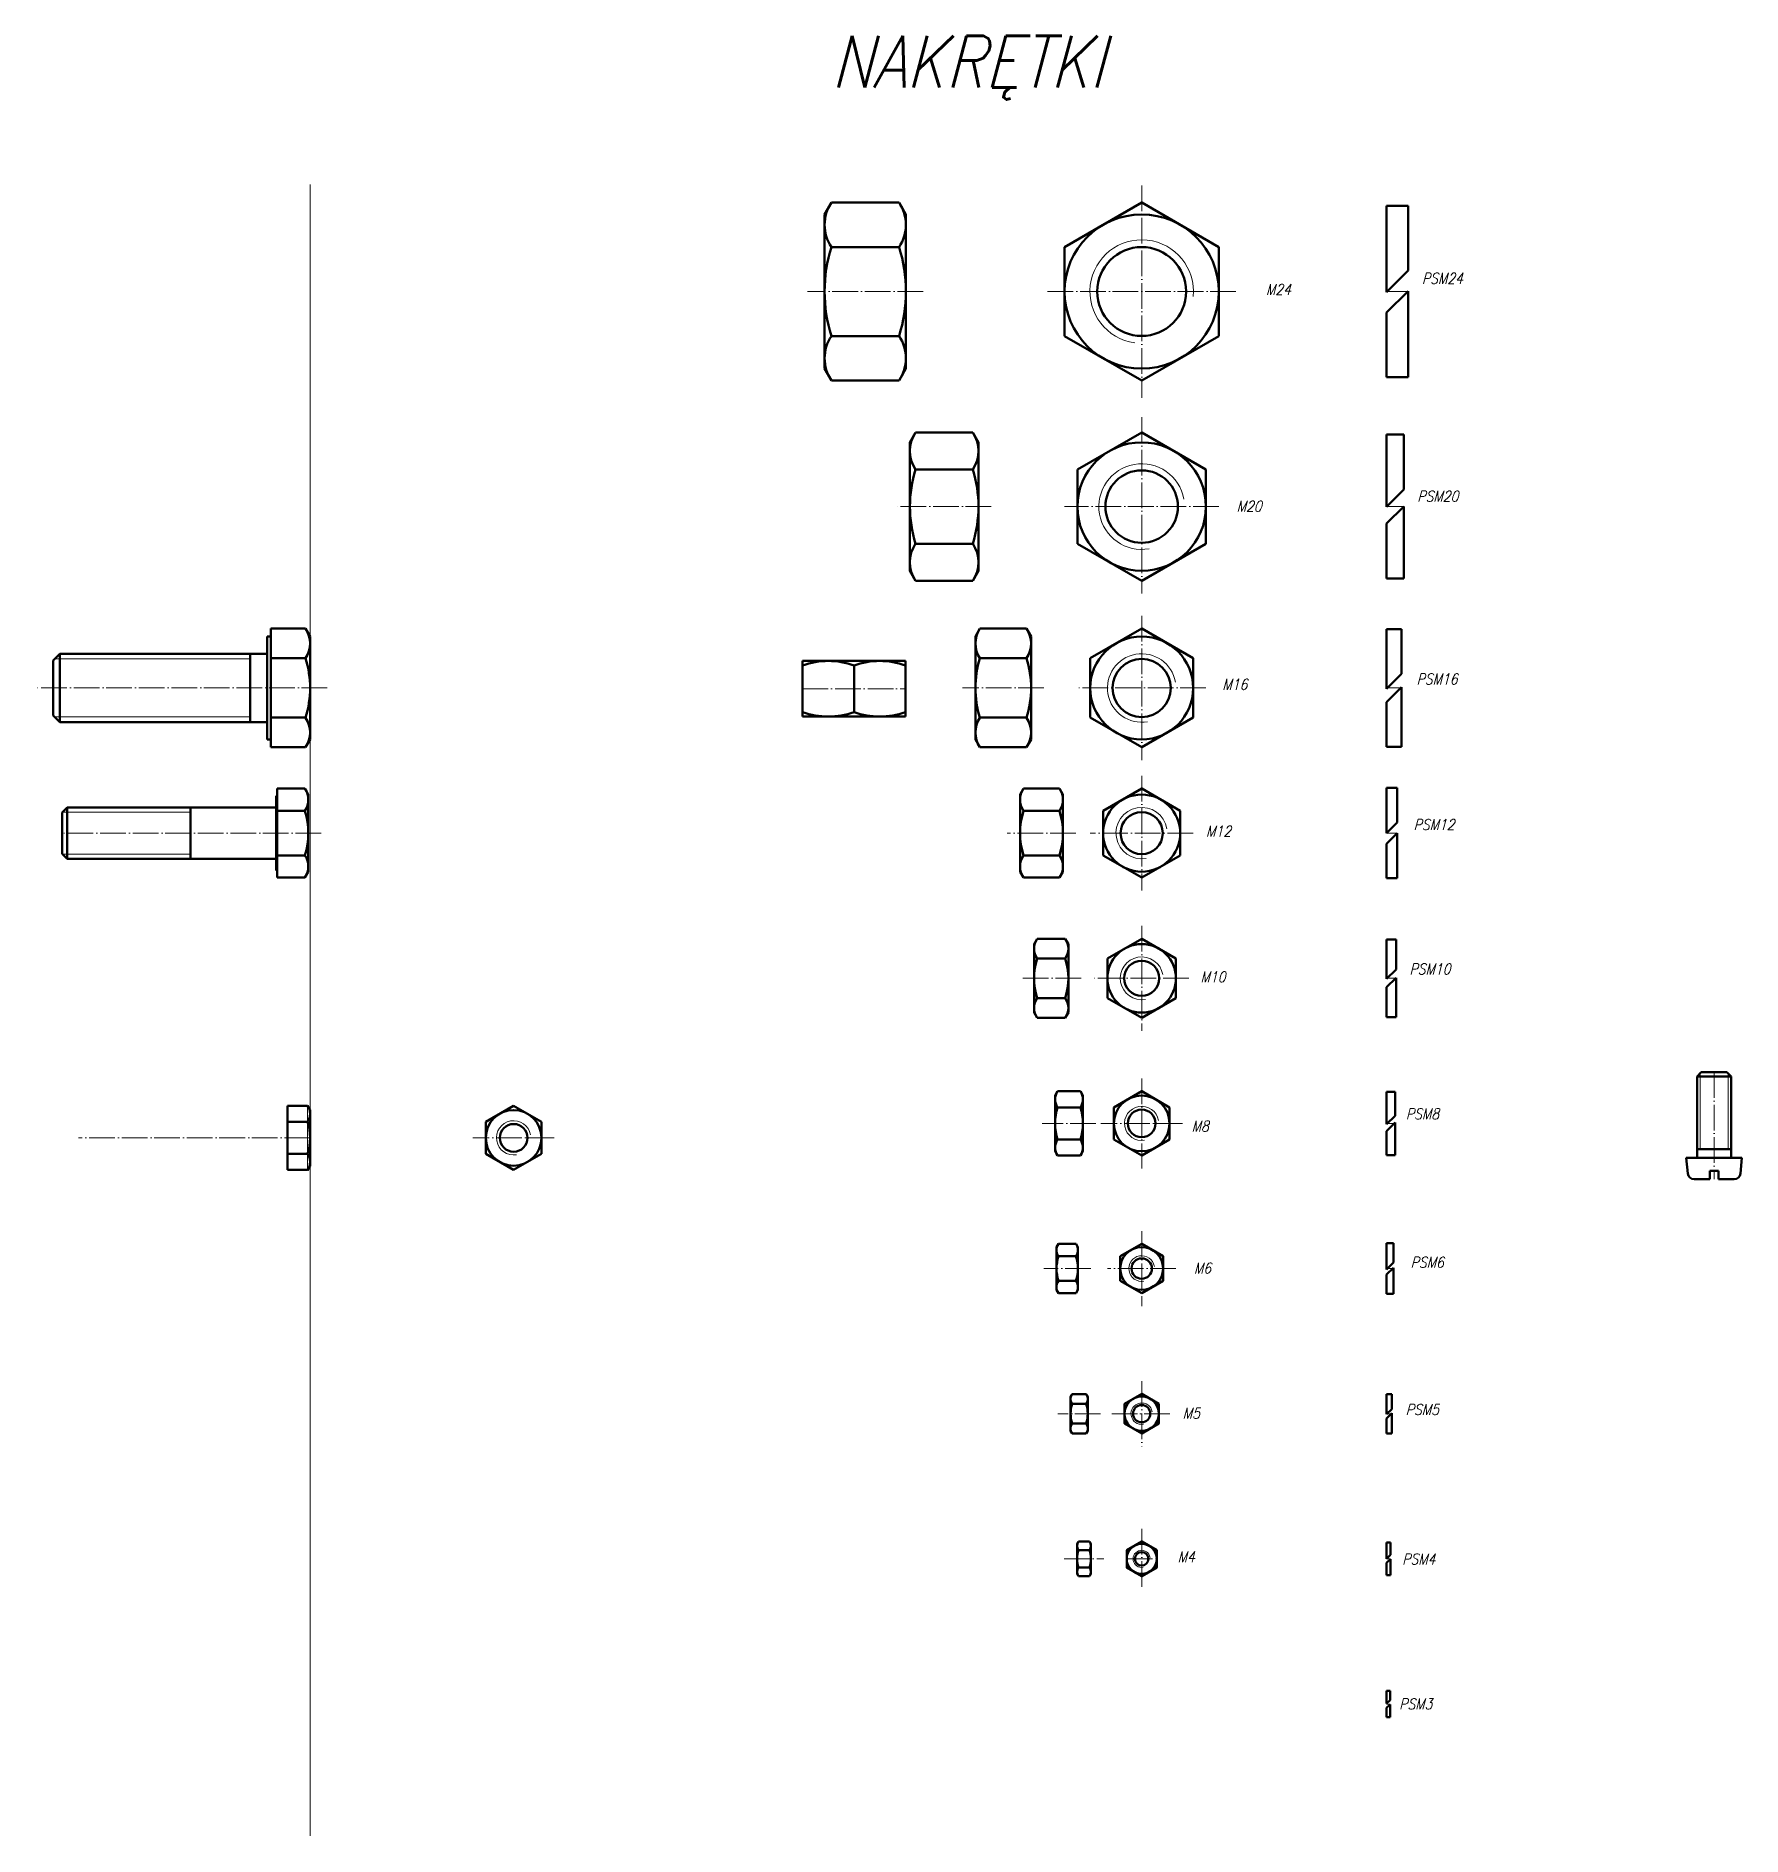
# Model space of a CAD drawing. Header units: millimetres. Extents: x -4 to 394, y 0 to 420.
import ezdxf

# ---------------------------------------------------------------- set-up
doc = ezdxf.new("R2010")
doc.units = ezdxf.units.MM
doc.header["$LTSCALE"] = 0.5
doc.linetypes.add('ACAD_ISO04W050', pattern=[15, 12, -1.5, 0, -1.5])
doc.layers.get('0').update_dxf_attribs({"lineweight": 18})
for name, color, linetype, lineweight in [('1-DL. KRESKA KROPKA (CIENKA)', 1, 'ACAD_ISO04W050', 18), ('111-NAPISY', 111, 'Continuous', 18), ('4-CIENKA CIĄGŁA', 4, 'Continuous', 18), ('41-GRUBA CIĄGŁA', 41, 'Continuous', 50)]:
    doc.layers.add(name, color=color, linetype=linetype, lineweight=lineweight)
doc.styles.get("Standard").update_dxf_attribs({"font": 'simplex.shx', "width": 0.85, "oblique": 15})

msp = doc.modelspace()

# ---------------------------------------------------------------- linework, layer by layer
for p, q in [((60, 385.64), (60, 0)), ((269.14, 319.07), (269.14, 301.75)), ((59.42, 170.51), (59.42, 155.5))]:
    msp.add_line(p, q)
at = {"layer": '1-DL. KRESKA KROPKA (CIENKA)'}
for p, q in [((254.14, 385.4), (254.14, 335.84)), ((203.11, 360.62), (176.11, 360.62)), ((276.14, 360.62), (232.14, 360.62)), ((311.32, 360.62), (316.32, 360.62)), ((254.14, 331.26), (254.14, 290.09)), ((219.03, 310.41), (197.03, 310.41)), ((272.14, 310.41), (236.14, 310.41)), ((311.32, 310.41), (315.32, 310.41)), ((254.14, 284.91), (254.14, 251.2)), ((64, 268.05), (-4, 268.05)), ((174.98, 267.87), (198.98, 267.87)), ((231.32, 268.05), (212.32, 268.05)), ((269.14, 268.05), (239.14, 268.05)), ((311.32, 268.05), (314.82, 268.05)), ((254.14, 247.56), (254.14, 220.77)), ((62.57, 234.16), (2.07, 234.16)), ((238.75, 234.16), (222.75, 234.16)), ((266.14, 234.16), (242.14, 234.16)), ((311.32, 234.16), (313.82, 234.16)), ((254.14, 212.51), (254.14, 188.03)), ((239.99, 200.27), (226.02, 200.27)), ((265.14, 200.27), (243.14, 200.27)), ((311.32, 200.27), (313.52, 200.27)), ((254.14, 176.89), (254.14, 155.88)), ((387.79, 178.35), (387.79, 153.35)), ((243.42, 166.38), (230.92, 166.38)), ((263.64, 166.38), (244.64, 166.38)), ((311.32, 166.38), (313.32, 166.38)), ((60, 163.01), (5.92, 163.01)), ((117.01, 163.01), (98.01, 163.01)), ((254.14, 141.26), (254.14, 123.72)), ((242.26, 132.49), (231.26, 132.49)), ((262.14, 132.49), (246.14, 132.49)), ((311.32, 132.49), (312.92, 132.49)), ((254.14, 106.22), (254.14, 90.98)), ((244.55, 98.6), (234.55, 98.6)), ((247.14, 98.6), (261.14, 98.6)), ((311.32, 98.6), (312.52, 98.6)), ((254.14, 71.75), (254.14, 57.67)), ((236.07, 64.71), (245.27, 64.71)), ((250.64, 64.71), (257.64, 64.71)), ((311.32, 64.71), (312.22, 64.71)), ((312.12, 30.82), (311.32, 30.82))]:
    msp.add_line(p, q, dxfattribs=at)
at = {"layer": '4-CIENKA CIĄGŁA'}
for p, q in [((46, 274.83), (0.38, 274.83)), ((46, 261.28), (0.38, 261.28)), ((32.07, 239.09), (2.2, 239.09)), ((32.07, 229.24), (2.2, 229.24)), ((384.56, 178.12), (384.56, 160.35)), ((391.03, 178.12), (391.03, 160.35))]:
    msp.add_line(p, q, dxfattribs=at)
for centre, radius, start, end in [((254.14, 360.62), 12.08, 354.5023, 262.2343), ((254.14, 310.41), 10, 10, 280), ((254.14, 268.05), 8, 10, 280), ((254.14, 234.16), 6, 10, 280), ((254.14, 200.27), 5, 10, 280), ((254.14, 166.38), 4, 10, 280), ((107.51, 163.01), 4, 10, 280), ((254.14, 132.49), 3, 10, 280), ((254.14, 98.6), 2.5, 10, 280), ((254.14, 64.71), 2, 10, 280)]:
    msp.add_arc(centre, radius, start, end, dxfattribs=at)
at = {"layer": '41-GRUBA CIĄGŁA'}
for p, q in [((181.71, 381.4), (180.11, 378.62)), ((180.11, 378.62), (180.11, 342.62)), ((181.71, 381.4), (197.5, 381.4)), ((197.5, 381.4), (199.11, 378.62)), ((199.11, 378.62), (199.11, 342.62)), ((236.14, 371.01), (254.14, 381.4)), ((254.14, 381.4), (272.14, 371.01)), ((311.32, 360.5), (311.32, 380.62)), ((311.32, 380.62), (316.32, 380.62)), ((316.32, 365.5), (316.32, 380.62)), ((197.5, 371.01), (181.71, 371.01)), ((236.14, 371.01), (236.14, 350.23)), ((272.14, 371.01), (272.14, 350.23)), ((311.32, 360.5), (316.32, 365.5)), ((311.32, 355.74), (316.32, 360.74)), ((316.32, 340.62), (316.32, 360.74)), ((311.32, 340.62), (311.32, 355.74)), ((197.5, 350.23), (181.71, 350.23)), ((236.14, 350.23), (254.14, 339.84)), ((254.14, 339.84), (272.14, 350.23)), ((180.11, 342.62), (181.71, 339.84)), ((199.11, 342.62), (197.5, 339.84)), ((311.32, 340.62), (316.32, 340.62)), ((181.71, 339.84), (197.5, 339.84)), ((200.03, 325.41), (201.37, 327.73)), ((200.03, 295.41), (200.03, 325.41)), ((201.37, 327.73), (214.69, 327.73)), ((214.69, 327.73), (216.03, 325.41)), ((216.03, 325.41), (216.03, 295.41)), ((239.14, 319.07), (254.14, 327.73)), ((254.14, 327.73), (269.14, 319.07)), ((311.32, 310.39), (311.32, 327.21)), ((311.32, 327.21), (315.32, 327.21)), ((315.32, 314.39), (315.32, 327.21)), ((214.69, 319.07), (201.37, 319.07)), ((239.14, 301.75), (239.14, 319.07)), ((269.14, 319.07), (269.14, 301.75)), ((311.32, 310.39), (315.32, 314.39)), ((311.32, 306.43), (315.32, 310.43)), ((315.32, 293.61), (315.32, 310.43)), ((311.32, 293.61), (311.32, 306.43)), ((214.69, 301.75), (201.37, 301.75)), ((254.14, 293.09), (239.14, 301.75)), ((269.14, 301.75), (254.14, 293.09)), ((201.37, 293.09), (200.03, 295.41)), ((216.03, 295.41), (214.69, 293.09)), ((214.69, 293.09), (201.37, 293.09)), ((311.32, 293.61), (315.32, 293.61)), ((58.93, 281.91), (50.8, 281.91)), ((50.8, 281.91), (50.8, 254.2)), ((60, 280.05), (58.93, 281.91)), ((215.32, 280.05), (216.39, 281.91)), ((216.39, 281.91), (227.25, 281.91)), ((227.25, 281.91), (228.32, 280.05)), ((242.14, 274.98), (254.14, 281.91)), ((254.14, 281.91), (266.14, 274.98)), ((311.32, 267.89), (311.32, 281.75)), ((311.32, 281.75), (314.82, 281.75)), ((314.82, 271.39), (314.82, 281.75)), ((50.8, 280.05), (50, 280.05)), ((50, 280.05), (50, 256.05)), ((60, 256.05), (60, 280.05)), ((215.32, 256.05), (215.32, 280.05)), ((228.32, 280.05), (228.32, 256.05)), ((1.6, 276.05), (0, 274.45)), ((0, 274.45), (0, 261.65)), ((50, 276.05), (1.6, 276.05)), ((1.6, 276.05), (1.6, 260.05)), ((46, 276.05), (46, 260.05)), ((58.93, 274.98), (50.8, 274.98)), ((174.98, 274.37), (198.98, 274.37)), ((174.98, 274.37), (174.98, 261.37)), ((186.98, 273.29), (186.98, 262.44)), ((198.98, 274.37), (198.98, 261.37)), ((227.25, 274.98), (216.39, 274.98)), ((242.14, 261.13), (242.14, 274.98)), ((266.14, 274.98), (266.14, 261.13)), ((311.32, 267.89), (314.82, 271.39)), ((311.32, 264.72), (314.82, 268.22)), ((314.82, 254.35), (314.82, 268.22)), ((0, 261.65), (1.6, 260.05)), ((58.93, 261.13), (50.8, 261.13)), ((174.98, 261.37), (198.98, 261.37)), ((227.25, 261.13), (216.39, 261.13)), ((254.14, 254.2), (242.14, 261.13)), ((266.14, 261.13), (254.14, 254.2)), ((311.32, 254.35), (311.32, 264.72)), ((1.6, 260.05), (50, 260.05)), ((50, 256.05), (50.8, 256.05)), ((50.8, 254.2), (58.93, 254.2)), ((58.93, 254.2), (60, 256.05)), ((216.39, 254.2), (215.32, 256.05)), ((227.25, 254.2), (216.39, 254.2)), ((228.32, 256.05), (227.25, 254.2)), ((311.32, 254.35), (314.82, 254.35)), ((52.27, 244.56), (58.77, 244.56)), ((52.27, 244.56), (52.27, 223.77)), ((58.77, 244.56), (59.57, 243.16)), ((225.75, 243.16), (226.55, 244.56)), ((226.55, 244.56), (234.95, 244.56)), ((234.95, 244.56), (235.75, 243.16)), ((245.14, 239.36), (254.14, 244.56)), ((254.14, 244.56), (263.14, 239.36)), ((311.32, 234.15), (311.32, 244.71)), ((311.32, 244.71), (313.82, 244.71)), ((313.82, 236.65), (313.82, 244.71)), ((3.27, 240.16), (2.07, 238.96)), ((52.07, 240.16), (3.27, 240.16)), ((3.27, 240.16), (3.27, 228.16)), ((32.07, 240.16), (32.07, 228.16)), ((52.07, 242.86), (52.07, 225.46)), ((52.27, 242.86), (52.07, 242.86)), ((59.57, 243.16), (59.57, 225.16)), ((225.75, 225.16), (225.75, 243.16)), ((235.75, 243.16), (235.75, 225.16)), ((2.07, 238.96), (2.07, 229.36)), ((58.77, 239.36), (52.27, 239.36)), ((234.95, 239.36), (226.55, 239.36)), ((245.14, 228.97), (245.14, 239.36)), ((263.14, 239.36), (263.14, 228.97)), ((311.32, 234.15), (313.82, 236.65)), ((311.32, 231.68), (313.82, 234.18)), ((311.32, 223.61), (311.32, 231.68)), ((313.82, 223.61), (313.82, 234.18)), ((3.27, 228.16), (2.07, 229.36)), ((52.07, 228.16), (3.27, 228.16)), ((58.77, 228.97), (52.27, 228.97)), ((234.95, 228.97), (226.55, 228.97)), ((254.14, 223.77), (245.14, 228.97)), ((263.14, 228.97), (254.14, 223.77)), ((52.27, 225.46), (52.07, 225.46)), ((58.77, 223.77), (52.27, 223.77)), ((59.57, 225.16), (58.77, 223.77)), ((226.55, 223.77), (225.75, 225.16)), ((234.95, 223.77), (226.55, 223.77)), ((235.75, 225.16), (234.95, 223.77)), ((311.32, 223.61), (313.82, 223.61)), ((229.02, 208.27), (229.73, 209.51)), ((229.02, 192.27), (229.02, 208.27)), ((229.73, 209.51), (236.3, 209.51)), ((236.3, 209.51), (237.02, 208.27)), ((237.02, 208.27), (237.02, 192.27)), ((246.14, 204.89), (254.14, 209.51)), ((254.14, 209.51), (262.14, 204.89)), ((311.32, 200.16), (311.32, 209.32)), ((311.32, 209.32), (313.52, 209.32)), ((313.52, 202.36), (313.52, 209.32)), ((236.3, 204.89), (229.73, 204.89)), ((246.14, 195.65), (246.14, 204.89)), ((262.14, 204.89), (262.14, 195.65)), ((311.32, 200.16), (313.52, 202.36)), ((311.32, 198.18), (313.52, 200.38)), ((311.32, 191.22), (311.32, 198.18)), ((313.52, 191.22), (313.52, 200.38)), ((236.3, 195.65), (229.73, 195.65)), ((254.14, 191.03), (246.14, 195.65)), ((262.14, 195.65), (254.14, 191.03)), ((229.73, 191.03), (229.02, 192.27)), ((236.3, 191.03), (229.73, 191.03)), ((237.02, 192.27), (236.3, 191.03)), ((311.32, 191.22), (313.52, 191.22)), ((383.79, 177.35), (384.79, 178.35)), ((383.79, 177.35), (383.79, 158.35)), ((383.79, 177.35), (391.79, 177.35)), ((390.79, 178.35), (384.79, 178.35)), ((390.79, 178.35), (391.79, 177.35)), ((391.79, 177.35), (391.79, 158.35)), ((233.92, 172.88), (234.5, 173.89)), ((233.92, 159.88), (233.92, 172.88)), ((234.5, 173.89), (239.84, 173.89)), ((239.84, 173.89), (240.42, 172.88)), ((240.42, 172.88), (240.42, 159.88)), ((247.64, 170.13), (254.14, 173.89)), ((254.14, 173.89), (260.64, 170.13)), ((311.32, 166.17), (311.32, 173.78)), ((311.32, 173.78), (313.32, 173.78)), ((313.32, 168.17), (313.32, 173.78)), ((59.42, 170.51), (54.7, 170.51)), ((54.7, 170.51), (54.7, 155.51)), ((60, 169.51), (59.42, 170.51)), ((60, 169.51), (60, 156.51)), ((101.01, 166.76), (107.51, 170.51)), ((107.51, 170.51), (114.01, 166.76)), ((239.84, 170.13), (234.5, 170.13)), ((247.64, 162.63), (247.64, 170.13)), ((260.64, 170.13), (260.64, 162.63)), ((311.32, 166.17), (313.32, 168.17)), ((59.42, 166.76), (54.7, 166.76)), ((101.01, 159.26), (101.01, 166.76)), ((114.01, 166.76), (114.01, 159.26)), ((311.32, 164.59), (313.32, 166.59)), ((311.32, 158.98), (311.32, 164.59)), ((313.32, 158.98), (313.32, 166.59)), ((234.5, 158.88), (233.92, 159.88)), ((239.84, 162.63), (234.5, 162.63)), ((240.42, 159.88), (239.84, 158.88)), ((254.14, 158.88), (247.64, 162.63)), ((260.64, 162.63), (254.14, 158.88)), ((391.79, 160.35), (383.79, 160.35)), ((59.42, 155.51), (54.7, 155.51)), ((60, 156.51), (59.42, 155.5)), ((107.51, 155.51), (101.01, 159.26)), ((114.01, 159.26), (107.51, 155.51)), ((239.84, 158.88), (234.5, 158.88)), ((311.32, 158.98), (313.32, 158.98)), ((381.29, 158.35), (394.29, 158.35)), ((381.29, 158.35), (381.61, 154.72)), ((394.29, 158.35), (393.98, 154.72)), ((386.79, 153.35), (383.11, 153.35)), ((386.79, 155.35), (386.79, 153.35)), ((388.79, 155.35), (386.79, 155.35)), ((388.79, 155.35), (388.79, 153.35)), ((392.48, 153.35), (388.79, 153.35)), ((234.26, 137.49), (234.7, 138.26)), ((234.26, 127.49), (234.26, 137.49)), ((234.7, 138.26), (238.81, 138.26)), ((238.81, 135.38), (234.7, 135.38)), ((238.81, 138.26), (239.26, 137.49)), ((239.26, 137.49), (239.26, 127.49)), ((249.14, 135.38), (254.14, 138.26)), ((249.14, 129.6), (249.14, 135.38)), ((254.14, 138.26), (259.14, 135.38)), ((259.14, 135.38), (259.14, 129.6)), ((311.32, 132.28), (311.32, 138.39)), ((311.32, 138.39), (312.92, 138.39)), ((312.92, 133.88), (312.92, 138.39)), ((311.32, 132.28), (312.92, 133.88)), ((311.32, 131.1), (312.92, 132.7)), ((311.32, 126.59), (311.32, 131.1)), ((312.92, 126.59), (312.92, 132.7)), ((234.7, 126.72), (234.26, 127.49)), ((238.81, 129.6), (234.7, 129.6)), ((238.81, 126.72), (234.7, 126.72)), ((239.26, 127.49), (238.81, 126.72)), ((254.14, 126.72), (249.14, 129.6)), ((259.14, 129.6), (254.14, 126.72)), ((311.32, 126.59), (312.92, 126.59)), ((237.55, 102.6), (237.89, 103.2)), ((237.55, 102.6), (237.55, 94.6)), ((241.2, 103.2), (237.89, 103.2)), ((241.2, 100.9), (237.89, 100.9)), ((241.55, 102.6), (241.2, 103.2)), ((241.55, 102.6), (241.55, 94.6)), ((311.32, 103.2), (312.52, 103.2)), ((311.32, 98.49), (311.32, 103.2)), ((312.52, 99.69), (312.52, 103.2)), ((311.32, 98.49), (312.52, 99.69)), ((311.32, 97.5), (312.52, 98.7)), ((311.32, 94), (311.32, 97.5)), ((312.52, 94), (312.52, 98.7)), ((237.55, 94.6), (237.89, 94)), ((241.2, 96.3), (237.89, 96.3)), ((241.2, 94), (237.89, 94)), ((241.55, 94.6), (241.2, 94)), ((311.32, 94), (312.52, 94)), ((239.07, 68.21), (239.38, 68.76)), ((239.07, 61.21), (239.07, 68.21)), ((241.95, 68.76), (239.38, 68.76)), ((242.27, 68.21), (241.95, 68.76)), ((242.27, 61.21), (242.27, 68.21)), ((311.32, 68.51), (312.22, 68.51)), ((311.32, 64.75), (311.32, 68.51)), ((312.22, 65.65), (312.22, 68.51)), ((239.38, 66.73), (241.95, 66.73)), ((311.32, 64.75), (312.22, 65.65)), ((311.32, 63.76), (312.22, 64.66)), ((311.32, 60.91), (311.32, 63.76)), ((312.22, 60.91), (312.22, 64.66)), ((239.07, 61.21), (239.38, 60.66)), ((239.38, 62.68), (241.95, 62.68)), ((241.95, 60.66), (239.38, 60.66)), ((242.27, 61.21), (241.95, 60.66)), ((311.32, 60.91), (312.22, 60.91)), ((311.32, 33.92), (311.32, 30.91)), ((312.12, 33.92), (311.32, 33.92)), ((312.12, 33.92), (312.12, 31.71)), ((312.12, 31.71), (311.32, 30.91)), ((312.12, 30.72), (311.32, 29.92)), ((311.32, 29.92), (311.32, 27.72)), ((312.12, 30.72), (312.12, 27.72)), ((312.12, 27.72), (311.32, 27.72))]:
    msp.add_line(p, q, dxfattribs=at)
msp.add_lwpolyline([(59.42, 159.26), (54.7, 159.26)], dxfattribs=at)
for points in [[(258.14, 100.91), (254.14, 103.22), (250.14, 100.91), (250.14, 96.29), (254.14, 93.98), (258.14, 96.29)], [(257.64, 66.73), (254.14, 68.75), (250.64, 66.73), (250.64, 62.69), (254.14, 60.67), (257.64, 62.69)]]:
    msp.add_lwpolyline(points, close=True, dxfattribs=at)
for centre, radius in [((254.14, 360.62), 18), ((254.14, 360.62), 10.38), ((254.14, 310.41), 15), ((254.14, 310.41), 8.46), ((254.14, 268.05), 12), ((254.14, 268.05), 6.78), ((254.14, 234.16), 9), ((254.14, 234.16), 4.92), ((254.14, 200.27), 8), ((254.14, 200.27), 4.08), ((254.14, 166.38), 6.5), ((107.51, 163.01), 6.5), ((254.14, 166.38), 3.23), ((107.51, 163.01), 3.23), ((254.14, 132.49), 5), ((254.14, 132.49), 2.38), ((254.14, 98.6), 4), ((254.14, 98.6), 2.01), ((254.14, 64.71), 3.5), ((254.14, 64.71), 1.57)]:
    msp.add_circle(centre, radius, dxfattribs=at)
for centre, radius, start, end in [((189.31, 376.21), 9.2, 145.6158, 214.3842), ((189.9, 376.21), 9.2, 325.6158, 34.3842), ((214.5, 360.62), 34.39, 162.412, 180), ((164.71, 360.62), 34.39, 0, 17.588), ((214.5, 360.62), 34.39, 180, 197.588), ((164.71, 360.62), 34.39, 342.412, 0), ((189.31, 345.03), 9.2, 145.6158, 214.3842), ((189.9, 345.03), 9.2, 325.6158, 34.3842), ((207.69, 323.4), 7.67, 145.6158, 214.3842), ((208.36, 323.4), 7.67, 325.6158, 34.3842), ((228.69, 310.41), 28.66, 162.412, 197.588), ((187.37, 310.41), 28.66, 342.412, 17.588), ((207.69, 297.42), 7.67, 145.6158, 214.3842), ((208.36, 297.42), 7.67, 325.6158, 34.3842), ((53.87, 278.45), 6.13, 325.6158, 34.3842), ((221.45, 278.45), 6.13, 145.6158, 214.3842), ((222.19, 278.45), 6.13, 325.6158, 34.3842), ((37.07, 268.05), 22.93, 342.412, 17.588), ((180.98, 257.03), 17.33, 69.7438, 110.2562), ((192.98, 257.03), 17.33, 69.7438, 110.2562), ((238.25, 268.05), 22.93, 162.412, 197.588), ((205.39, 268.05), 22.93, 342.412, 17.588), ((53.87, 257.66), 6.13, 325.6158, 34.3842), ((180.98, 278.7), 17.33, 249.7438, 290.2562), ((192.98, 278.7), 17.33, 249.7438, 290.2562), ((221.45, 257.66), 6.13, 145.6158, 214.3842), ((222.19, 257.66), 6.13, 325.6158, 34.3842), ((54.97, 241.96), 4.6, 325.6158, 34.3842), ((230.35, 241.96), 4.6, 145.6158, 214.3842), ((231.15, 241.96), 4.6, 325.6158, 34.3842), ((42.38, 234.16), 17.2, 342.412, 17.588), ((242.95, 234.16), 17.2, 162.412, 197.588), ((218.55, 234.16), 17.2, 342.412, 17.588), ((54.97, 226.37), 4.6, 325.6158, 34.3842), ((230.35, 226.37), 4.6, 145.6158, 214.3842), ((231.15, 226.37), 4.6, 325.6158, 34.3842), ((233.11, 207.2), 4.09, 145.6158, 214.3842), ((232.93, 207.2), 4.09, 325.6158, 34.3842), ((244.3, 200.27), 15.29, 162.412, 197.588), ((221.73, 200.27), 15.29, 342.412, 17.588), ((233.11, 193.34), 4.09, 145.6158, 214.3842), ((232.93, 193.34), 4.09, 325.6158, 34.3842), ((237.24, 172.01), 3.32, 145.6158, 214.3842), ((237.1, 172.01), 3.32, 325.6158, 34.3842), ((56.68, 168.64), 3.32, 325.6158, 34.3842), ((246.34, 166.38), 12.42, 162.412, 197.588), ((228, 166.38), 12.42, 342.412, 17.588), ((47.58, 163.01), 12.42, 342.412, 17.588), ((237.24, 160.75), 3.32, 145.6158, 214.3842), ((237.1, 160.75), 3.32, 325.6158, 34.3842), ((56.68, 157.38), 3.32, 325.6158, 34.3842), ((383.11, 154.85), 1.5, 185, 270), ((392.48, 154.85), 1.5, 270, 355), ((236.81, 136.82), 2.56, 145.6158, 214.3842), ((243.81, 132.49), 9.55, 162.412, 197.588), ((236.7, 136.82), 2.56, 325.6158, 34.3842), ((229.7, 132.49), 9.55, 342.412, 17.588), ((236.81, 128.16), 2.56, 145.6158, 214.3842), ((236.7, 128.16), 2.56, 325.6158, 34.3842), ((239.63, 102.05), 2.08, 146.4726, 213.5274), ((245.36, 98.6), 7.81, 162.8698, 197.1302), ((239.46, 102.05), 2.08, 326.4726, 33.5274), ((233.74, 98.6), 7.81, 342.8698, 17.1302), ((239.63, 95.15), 2.08, 146.4726, 213.5274), ((239.46, 95.15), 2.08, 326.4726, 33.5274), ((240.84, 67.75), 1.77, 145.1748, 214.8252), ((240.49, 67.75), 1.77, 325.1748, 34.8252), ((245.68, 64.71), 6.62, 162.1759, 197.8241), ((235.65, 64.71), 6.62, 342.1759, 17.8241), ((240.84, 61.67), 1.77, 145.1748, 214.8252), ((240.49, 61.67), 1.77, 325.1748, 34.8252)]:
    msp.add_arc(centre, radius, start, end, dxfattribs=at)
at = {"layer": '41-GRUBA CIĄGŁA', "color": 7, "linetype": 'Continuous', "lineweight": 30}
msp.add_open_spline([(259.14, 129.6), (259.14, 130.07), (259.14, 130.55), (259.14, 131.52), (259.14, 132), (259.14, 132.49)], degree=3, knots=[0, 0, 0, 0, 0.5, 0.5, 1, 1, 1, 1], dxfattribs=at)
msp.add_open_spline([(259.14, 129.6), (258.32, 129.13), (257.49, 128.65), (256.64, 128.16)], degree=3, dxfattribs=at)

# ---------------------------------------------------------------- texts
at = {"layer": '111-NAPISY', "attachment_point": 1}
for s, width, insert, char_height in [('NAKRĘTKI', 101.411, (181.61, 420.29), 12), ('M24', 13.8413, (283.15, 362.37), 2.5), ('PSM24', 2.5, (319.57, 364.95), 2.5), ('M20', 13.8413, (276.32, 311.75), 2.5), ('PSM20', 2.2691, (318.51, 314.08), 2.5), ('M16', 13.8413, (272.99, 270.16), 2.5), ('PSM16', 2.2691, (318.32, 271.4), 2.5), ('M12', 13.8413, (269.16, 235.84), 2.5), ('PSM12', 2.2691, (317.62, 237.42), 2.5), ('M10', 13.8413, (267.86, 201.83), 2.5), ('PSM10', 2.2691, (316.66, 203.69), 2.5), ('PSM8', 2.2691, (315.82, 169.87), 2.5), ('M8', 13.8413, (265.79, 166.99), 2.5), ('PSM6', 2.2691, (316.94, 135.23), 2.5), ('M6', 13.8413, (266.35, 133.84), 2.5), ('M5', 13.8413, (263.72, 99.97), 2.5), ('PSM5', 2.2691, (315.79, 100.82), 2.5), ('M4', 13.8413, (262.54, 66.45), 2.5), ('PSM4', 2.2691, (314.97, 65.92), 2.5), ('PSM3', 2.2691, (314.26, 32.1), 2.5)]:
    msp.add_mtext_dynamic_manual_height_columns(s, width=width, gutter_width=12.5, heights=[0], dxfattribs=dict(at, insert=insert, char_height=char_height))

doc.saveas('drawing.dxf')
